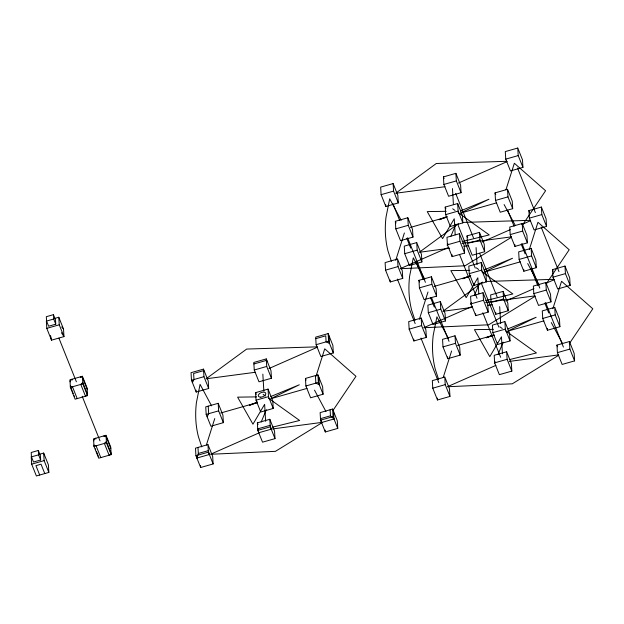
<?xml version="1.0" encoding="UTF-8"?>
<svg xmlns="http://www.w3.org/2000/svg" width="624" height="624" viewBox="0 0 624 624"><rect width="100%" height="100%" fill="white"/><g stroke="black" fill="none" stroke-linecap="round" stroke-linejoin="round"><path stroke-width="0.94" d="M206.396 444.982L214.765 418.532M316.064 376.171L324.722 348.816L355.969 376.303L333.005 410.397M395.725 260.333L404.383 232.978M419.328 319.355L427.994 291.993M443.219 377.458L451.597 351.008M505.97 189.704L514.348 163.262L545.587 190.741L522.623 224.835M529.285 249.631L537.95 222.277L569.197 249.764L546.226 283.858M552.895 308.654L561.553 281.291L592.8 308.779L569.299 343.668M198.338 453.476L208.307 450.637L209.344 454.506L196.88 458.055L198.338 453.476L197.98 447.439M261.183 422.027L266.331 409.679M447.127 245.287L447.868 243.524M450.809 236.465L455.949 224.125M470.738 304.301L471.471 302.539M474.412 295.487L479.56 283.14M494.341 363.324L495.074 361.561M498.014 354.502L503.162 342.155M207.121 416.77L208.666 413.696L208.221 406.154M458.344 223.657L419.312 252.268L449.686 248.235M482.726 282.103L442.915 311.282L472.345 307.382M511.508 237.237L465.052 265.785L400.156 268.718L448.687 247.346M321.89 422.799L275.434 451.347L210.538 454.272L259.069 432.9M535.111 296.26L488.662 324.8L423.758 327.733L472.29 306.361M558.722 355.274L512.265 383.822L447.369 386.747L495.901 365.375M458.476 183.027L507.008 161.647M482.079 242.042L510.315 229.609M521.789 224.554L530.611 220.67M268.858 368.581L317.39 347.209M505.69 301.057L533.926 288.623M545.392 283.569L554.221 279.685M447.151 216.419L439.148 219.71L446.924 217.058M460.481 210.935L488.935 199.235L460.255 213.213L496.712 202.816M470.753 275.434L462.751 278.725L470.535 276.081M484.091 269.95L512.538 258.25L483.857 272.228L520.322 261.83M257.525 401.981L249.53 405.272L257.306 402.62M270.863 396.49L299.309 384.79L270.637 398.767L307.094 388.378M493.467 334.823L486.353 337.748L494.138 335.096M507.694 328.965L536.141 317.265L507.468 331.243L543.925 320.853M393.128 183.573L380.663 187.122L381.108 194.672L385.827 206.474L398.291 202.925L397.847 195.374L393.128 183.573L393.572 191.116L398.291 202.925M517.772 148.036L505.307 151.585L505.752 159.136L510.471 170.937L522.935 167.38L522.491 159.838L517.772 148.036L518.216 155.579L522.935 167.38M381.108 194.672L393.572 191.116M443.43 176.904L455.894 173.347L460.613 185.156L461.058 192.699L448.594 196.256L443.875 184.447L443.43 176.904L444.101 178.589M505.752 159.136L518.216 155.579M443.875 184.447L456.339 180.898L455.894 173.347M53.446 314.66L46.316 316.696L46.574 321.056L48.633 326.219L55.762 324.184L55.505 319.823L53.446 314.66L53.703 319.028L55.762 324.184M54.35 318.529L58.804 317.257L63.523 329.066L63.968 336.609L51.503 340.166L46.784 328.357L46.34 320.814M395.351 221.309L407.815 217.753L412.534 229.554L412.979 237.104L400.514 240.653L395.795 228.852L395.351 221.309L396.022 222.994M445.208 207.09L457.673 203.533L462.392 215.342L462.836 222.885L450.372 226.442L445.653 214.64L445.208 207.09L445.879 208.775M495.066 192.878L507.53 189.322L512.249 201.123L512.694 208.673L500.23 212.222L495.511 200.421L495.066 192.878L495.745 194.563M46.574 321.056L53.703 319.028M46.784 328.357L59.249 324.808L58.804 317.257M395.795 228.852L408.26 225.303L407.815 217.753M445.653 214.64L458.117 211.084L457.673 203.533M495.511 200.421L507.975 196.872L507.53 189.322M410.397 227.425L446.854 217.035M416.731 242.588L404.266 246.145L404.711 253.687L409.43 265.496L421.894 261.94L421.45 254.389L416.731 242.588L417.175 250.138L421.894 261.94M528.91 210.608L541.375 207.051L546.101 218.852L546.546 226.403L534.082 229.952L529.355 218.15L528.91 210.608L529.589 212.293M459.451 233.727L446.987 237.276L447.431 244.826L452.15 256.628L464.615 253.071L464.17 245.528L459.451 233.727L459.896 241.27L464.615 253.071M404.711 253.687L417.175 250.138M467.033 235.919L479.497 232.37L484.216 244.171L484.661 251.714L472.196 255.271L467.477 243.469L467.033 235.919L467.711 237.604M529.355 218.15L541.819 214.594L541.375 207.051M397.574 259.038L385.109 262.595L385.554 270.137L390.273 281.947L402.737 278.39L402.293 270.847L397.574 259.038L398.018 266.588L402.737 278.39M447.431 244.826L459.896 241.27M522.218 223.501L509.753 227.058L510.198 234.601L514.925 246.41L527.389 242.853L526.945 235.303L522.218 223.501L522.662 231.052L527.389 242.853M467.477 243.469L479.942 239.912L479.497 232.37M385.554 270.137L398.018 266.588M510.198 234.601L522.662 231.052M82.407 376.28L69.943 379.829L70.387 387.379L75.106 399.181L87.571 395.624L87.126 388.081L82.407 376.28L82.852 383.822L87.571 395.624M418.954 280.324L431.418 276.767L436.137 288.569L436.582 296.119L424.117 299.676L419.398 287.867L418.954 280.324L419.632 282.009M481.276 262.556L468.811 266.105L469.256 273.655L473.983 285.457L486.447 281.908L486.002 274.357L481.276 262.556L481.72 270.098L486.447 281.908M531.133 248.336L518.669 251.893L519.113 259.436L523.84 271.245L536.305 267.688L535.86 260.146L531.133 248.336L531.586 255.887L536.305 267.688M70.387 387.379L82.852 383.822M419.398 287.867L431.863 284.318L431.418 276.767M469.256 273.655L481.72 270.098M519.113 259.436L531.586 255.887M434 286.447L470.465 276.05M203.502 369.127L191.038 372.684L191.482 380.227L196.209 392.036L208.673 388.479L208.229 380.929L203.502 369.127L203.947 376.678L208.673 388.479M328.154 333.59L315.689 337.147L316.134 344.69L320.853 356.491L333.317 352.942L332.873 345.392L328.154 333.59L328.598 341.141L333.317 352.942M440.333 301.603L427.869 305.159L428.314 312.71L433.033 324.511L445.497 320.954L445.052 313.412L440.333 301.603L440.778 309.153L445.497 320.954M552.521 269.623L564.985 266.066L569.704 277.867L570.149 285.418L557.684 288.974L552.965 277.165L552.521 269.623L553.192 271.307M315.775 338.653L325.751 335.813L326.102 341.851L329.542 343.496L329.098 335.954M483.054 292.742L470.59 296.299L471.034 303.841L475.761 315.643L488.225 312.094L487.781 304.543L483.054 292.742L483.499 300.284L488.225 312.094M191.482 380.227L203.947 376.678M266.276 358.909L253.812 362.458L254.257 370.009L258.976 381.81L271.44 378.253L270.995 370.711L266.276 358.909L266.721 366.452L271.44 378.253M316.134 344.69L328.598 341.141M428.314 312.71L440.778 309.153M503.1 291.385L490.636 294.934L491.08 302.484L495.807 314.285L508.271 310.736L507.827 303.186L503.1 291.385L503.545 298.927L508.271 310.736M552.965 277.165L565.43 273.616L564.985 266.066M253.898 363.971L266.362 360.415L267.22 361.265M421.177 318.061L408.712 321.61L409.157 329.16L413.884 340.961L426.348 337.405L425.903 329.862L421.177 318.061L421.621 325.603L426.348 337.405M471.034 303.841L483.499 300.284M545.828 282.516L533.364 286.073L533.809 293.623L538.528 305.425L550.992 301.868L550.547 294.325L545.828 282.516L546.273 290.066L550.992 301.868M254.257 370.009L266.721 366.452M491.08 302.484L503.545 298.927M409.157 329.16L421.621 325.603M533.809 293.623L546.273 290.066M38.329 450.466L31.2 452.501L31.457 456.862L33.524 462.017L40.654 459.989L40.396 455.621L38.329 450.466L38.587 454.826L40.654 459.989M39.234 454.334L43.688 453.063L48.407 464.864L48.851 472.415L36.387 475.964L31.668 464.162L31.223 456.62M106.01 435.295L93.545 438.844L93.99 446.394L98.709 458.195L111.181 454.646L110.729 447.096L106.01 435.295L106.454 442.837L111.181 454.646M218.197 403.307L205.733 406.864L206.177 414.406L210.896 426.215L223.361 422.659L222.916 415.116L218.197 403.307L218.642 410.857L223.361 422.659M255.59 392.644L268.055 389.095L272.774 400.897L273.218 408.447L260.754 411.996L256.035 400.195L255.59 392.644L256.261 394.337M305.448 378.433L317.912 374.876L322.631 386.685L323.076 394.228L310.612 397.784L305.893 385.975L305.448 378.433L306.119 380.117M455.021 335.79L442.556 339.339L443.001 346.889L447.728 358.691L460.192 355.134L459.748 347.591L455.021 335.79L455.465 343.333L460.192 355.134M504.886 321.571L492.422 325.127L492.866 332.67L497.585 344.471L510.05 340.922L509.605 333.372L504.886 321.571L505.331 329.121L510.05 340.922M554.744 307.359L542.279 310.908L542.724 318.458L547.443 330.26L559.907 326.703L559.463 319.16L554.744 307.359L555.188 314.902L559.907 326.703M31.457 456.862L38.587 454.826M31.668 464.162L44.132 460.606L43.688 453.063M93.99 446.394L106.454 442.837M206.177 414.406L218.642 410.857M256.035 400.195L268.499 396.638L268.055 389.095M305.893 385.975L318.357 382.426L317.912 374.876M443.001 346.889L455.465 343.333M492.866 332.67L505.331 329.121M542.724 318.458L555.188 314.902M220.779 412.987L257.236 402.589M457.61 345.462L494.068 335.065M257.369 422.838L269.833 419.281L274.552 431.083L274.997 438.633L262.532 442.182L257.813 430.381L257.369 422.838L258.04 424.523M506.665 351.757L494.2 355.313L494.645 362.856L499.364 374.665L511.828 371.108L511.384 363.558L506.665 351.757L507.109 359.307L511.828 371.108M207.956 444.6L195.491 448.149L195.936 455.699L200.655 467.501L213.119 463.944L212.675 456.401L207.956 444.6L208.4 452.143L213.119 463.944M257.813 430.381L270.278 426.832L269.833 419.281M332.6 409.055L320.135 412.612L320.58 420.163L325.299 431.964L337.763 428.407L337.319 420.865L332.6 409.055L333.044 416.606L337.763 428.407M444.787 377.075L432.323 380.624L432.767 388.175L437.486 399.976L449.951 396.427L449.506 388.877L444.787 377.075L445.232 384.618L449.951 396.427M494.645 362.856L507.109 359.307M556.967 345.088L569.431 341.539L574.15 353.34L574.595 360.883L562.13 364.439L557.411 352.638L556.967 345.088L557.638 346.772M333.988 418.969L330.463 415.81L320.494 418.649L321.524 422.518L333.988 418.969L333.544 411.419M195.936 455.699L208.4 452.143M320.58 420.163L333.044 416.606M432.767 388.175L445.232 384.618M557.411 352.638L569.876 349.081L569.431 341.539M462.103 241.597L489.239 234.913L458.141 212.683M485.706 300.62L512.85 293.935L481.751 271.697M509.317 359.635L536.453 352.95L505.354 330.712M272.485 427.159L299.621 420.475L268.523 398.237M445.06 186.701L395.71 193.245L436.293 163.496L506.922 161.296M462.033 243.399L511.391 236.855M463.921 246.347L468.671 245.723M485.644 302.414L534.994 295.877M487.523 305.37L492.274 304.738M255.442 372.263L206.092 378.807L246.675 349.058L317.304 346.85M509.246 361.436L558.597 354.892M272.415 428.953L321.773 422.417M462.805 222.425L530.525 220.311M485.441 281.471L554.135 279.326M446.207 211.325L427.229 211.598L442.58 238.633L454.249 218.759L455.192 234.803M469.817 270.34L450.832 270.613L466.183 297.648L477.851 277.781L478.795 293.818M493.42 329.363L474.435 329.636L489.793 356.663L501.454 336.796L502.46 353.777M256.589 396.88L237.611 397.153L252.962 424.187L264.623 404.321L265.629 421.301M452.704 208.79L455.036 210.46M476.307 267.805L478.639 269.474M499.91 326.828L502.242 328.489M263.078 394.345L265.411 396.014M204.446 371.491L203.596 370.64L193.619 373.48L193.978 379.517L192.426 382.59L192.317 380.702M61.675 326.929L63.523 329.066M61.402 332.725L63.968 336.609L59.249 324.808M504.106 204.547L515.135 225.17M527.709 263.562L539.198 285.043M551.312 322.585L562.341 343.2M401.185 220.28L389.696 198.799L386.022 217.113A266.815 148.426 -21.8 0 0 388.019 251.074L391.381 261.339M424.788 279.295L413.306 257.813L409.633 276.128A266.815 148.426 -21.8 0 0 411.629 310.089L414.991 320.354M448.399 338.309L436.909 316.828L433.235 335.143A266.815 148.426 -21.8 0 0 435.232 369.104L438.594 379.369M314.488 390.101L325.97 411.583M211.567 405.834L200.078 384.353L196.404 402.667A266.815 148.426 -21.8 0 0 198.401 436.628L201.763 446.893M541.819 214.594L546.546 226.403M565.43 273.616L570.149 285.418M517.553 168.059L535.369 212.597M541.156 227.074L558.971 271.619M569.876 349.081L574.595 360.883M507.975 196.872L512.694 208.673M521.999 243.532L539.815 288.07M545.61 302.546L563.417 347.084M507.671 210.241L514.082 226.27M521.212 244.093L525.127 253.89M530.915 268.367L537.685 285.293M544.814 303.108L548.73 312.905M456.339 180.898L461.058 192.699M479.942 239.912L484.661 251.714M455.676 193.378L473.491 237.916M479.638 253.282L497.094 296.93M458.117 211.084L462.836 222.885M457.805 224.453L475.27 268.102M481.057 282.578L498.872 327.124M459.592 254.639L477.048 298.295M482.836 312.764L500.651 357.31M408.26 225.303L412.979 237.104M431.863 284.318L436.582 296.119M407.597 237.775L425.412 282.321M431.558 297.687L449.015 341.336M392.902 203.596L399.672 220.522M406.801 238.337L410.717 248.141M416.512 262.618L423.283 279.544M430.404 297.359L434.327 307.156M397.355 279.068L415.171 323.606M420.958 338.083L438.773 382.621M318.357 382.426L323.076 394.228M268.499 396.638L273.218 408.447M270.278 426.832L274.997 438.633M87.204 389.337L82.477 377.536L80.332 376.873L80.621 377.606M110.807 448.352L106.088 436.55L103.935 435.887L104.231 436.621M58.937 338.177L76.393 381.826M82.189 396.302L100.004 440.84M72.314 379.977L72.017 379.236L70.013 381.085L70.309 381.826M95.917 438.992L95.628 438.259L93.623 440.107L93.92 440.84M77.189 398.588L72.462 386.786L70.309 386.116L70.902 387.598M100.792 457.603L96.073 445.801L93.92 445.138L94.505 446.612M71.198 388.331L71.495 389.072M71.791 389.805L72.08 390.546M72.376 391.287L72.673 392.02M72.969 392.761L73.265 393.494M74.147 395.71L74.443 396.451M95.394 448.828L95.69 449.561M96.572 451.776L97.165 453.25M97.461 453.991L97.75 454.724M98.046 455.465L98.342 456.199M44.132 460.606L48.851 472.415M44.78 473.577L41.028 464.201L35.935 465.66L39.686 475.028M50.544 335.517L51.503 340.166L51.394 338.278M547.334 328.372L547.443 330.26M523.723 269.357L523.84 271.245M514.808 244.522L514.925 246.41M499.676 306.61L500.674 323.591M495.69 312.398L495.807 314.285M497.476 342.592L497.585 344.471M476.073 247.595L477.071 264.576M473.866 283.569L473.983 285.457M475.644 313.755L475.761 315.643M452.47 188.573L453.414 204.61M452.041 254.74L452.15 256.628M447.611 356.803L447.728 358.691M437.377 398.089L437.486 399.976M413.767 339.074L413.884 340.961M385.718 204.586L385.827 206.474M390.164 280.059L390.273 281.947M330.112 409.773L330.463 415.81M325.19 430.076L325.299 431.964M318.856 377.239L319.301 384.79L315.861 383.136L315.416 375.586M262.844 374.135L263.851 391.115M196.092 390.148L196.209 392.036M200.546 465.613L200.655 467.501M196.771 456.175L196.88 458.055M82.774 382.567L80.777 384.415L85.496 396.217L87.5 394.368L82.774 382.567M106.384 441.581L104.38 443.43L109.099 455.239L111.103 453.383L106.384 441.581M270.192 425.318L257.728 428.875L258.757 432.744L271.222 429.187L270.192 425.318M260.785 397.16A3.97 2.207 -21.8 0 0 265.754 393.245A3.97 2.207 -21.8 0 0 259.592 393.526A3.97 2.207 -21.8 0 0 260.785 397.16"/></g></svg>
